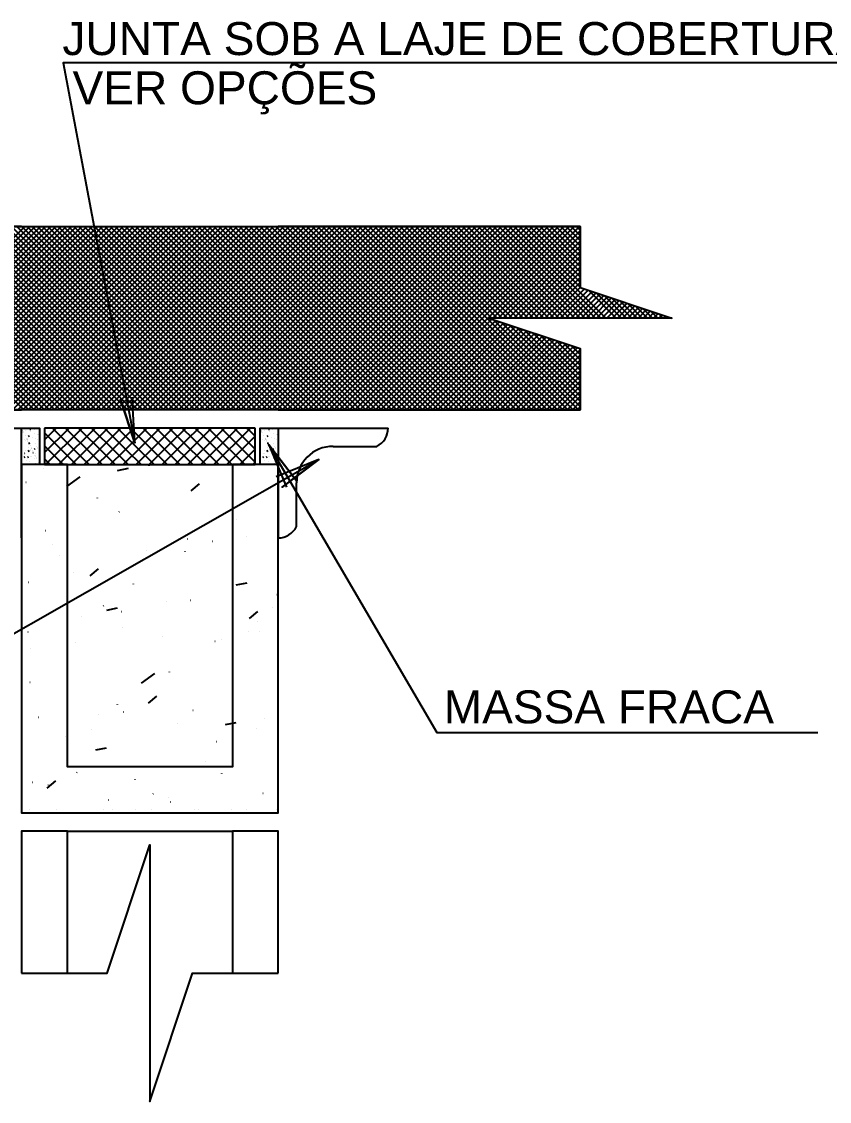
# Model space of a CAD drawing. Extents: x 0 to 119, y 0 to 84.
# Drawn here: x 83.13 to 85.334, y 51.731 to 54.678 of the extents above; entities that cross this region are included whole.
import ezdxf

# ---------------------------------------------------------------- set-up
doc = ezdxf.new("R2010")
doc.units = 0
doc.header["$MEASUREMENT"] = 0
for name, color, linetype in [('10', 252, 'CONTINUOUS'), ('11', 4, 'CONTINUOUS'), ('29', 9, 'CONTINUOUS'), ('3', 7, 'CONTINUOUS'), ('6', 178, 'CONTINUOUS')]:
    doc.layers.add(name, color=color, linetype=linetype)
doc.styles.add('TQS_ARIAL', font='arial.ttf')

msp = doc.modelspace()

# ---------------------------------------------------------------- linework, layer by layer
at = {"layer": '10', "color": 252, "linetype": 'Continuous'}
for p, q in [((83.129773, 53.561263), (83.129773, 53.561263)), ((83.129773, 53.560788), (83.129773, 53.560788)), ((83.129773, 53.560788), (83.129773, 53.560788)), ((83.129773, 53.560788), (83.129773, 53.560788)), ((83.129773, 53.559742), (83.131075, 53.560695)), ((83.129773, 53.559246), (83.129773, 53.559246)), ((83.129773, 53.559246), (83.129773, 53.559246)), ((83.129773, 53.549099), (83.129773, 53.549099)), ((83.129773, 53.547072), (83.129773, 53.547072)), ((83.129773, 53.547072), (83.129773, 53.547072)), ((83.129773, 53.547072), (83.129773, 53.547072)), ((83.133037, 53.56213), (83.133037, 53.56213)), ((83.13314, 53.561918), (83.13314, 53.561918)), ((83.133309, 53.561572), (83.133309, 53.561572)), ((83.133309, 53.561572), (83.133309, 53.561572)), ((83.133309, 53.561572), (83.133309, 53.561572)), ((83.134346, 53.559445), (83.134346, 53.559445)), ((83.134346, 53.559445), (83.134346, 53.559445)), ((83.135643, 53.556787), (83.135643, 53.556787)), ((83.135643, 53.556787), (83.135643, 53.556787)), ((83.135643, 53.556787), (83.135643, 53.556787)), ((83.135654, 53.556764), (83.135654, 53.556764)), ((83.135655, 53.556875), (83.135662, 53.556924)), ((83.139347, 53.549195), (83.139347, 53.549195)), ((83.139347, 53.549195), (83.139347, 53.549195)), ((83.139347, 53.549195), (83.139347, 53.549195)), ((83.140229, 53.562726), (83.140259, 53.562766)), ((83.140546, 53.563176), (83.140595, 53.563187)), ((83.148684, 53.545948), (83.150982, 53.547876)), ((83.149766, 53.565723), (83.149772, 53.565773)), ((83.151946, 53.565573), (83.154891, 53.566145)), ((83.152257, 53.549104), (83.152287, 53.549144)), ((83.15275, 53.565881), (83.152798, 53.565892)), ((83.153826, 53.560296), (83.153876, 53.560298)), ((83.163884, 53.564257), (83.163915, 53.564297)), ((83.166013, 53.555107), (83.166062, 53.555118)), ((83.173664, 53.55058), (83.17367, 53.550629)), ((83.175912, 53.550635), (83.175943, 53.550675)), ((83.178217, 53.557812), (83.178266, 53.557823)), ((83.78099, 53.561263), (83.78099, 53.561263)), ((83.78099, 53.560788), (83.78099, 53.560788)), ((83.78099, 53.560788), (83.78099, 53.560788)), ((83.78099, 53.560788), (83.78099, 53.560788)), ((83.78099, 53.559742), (83.782293, 53.560695)), ((83.78099, 53.559246), (83.78099, 53.559246)), ((83.78099, 53.559246), (83.78099, 53.559246)), ((83.78099, 53.549099), (83.78099, 53.549099)), ((83.78099, 53.547072), (83.78099, 53.547072)), ((83.78099, 53.547072), (83.78099, 53.547072)), ((83.78099, 53.547072), (83.78099, 53.547072)), ((83.784255, 53.56213), (83.784255, 53.56213)), ((83.784358, 53.561918), (83.784358, 53.561918)), ((83.784527, 53.561572), (83.784527, 53.561572)), ((83.784527, 53.561572), (83.784527, 53.561572)), ((83.784527, 53.561572), (83.784527, 53.561572)), ((83.785564, 53.559445), (83.785564, 53.559445)), ((83.785564, 53.559445), (83.785564, 53.559445)), ((83.786861, 53.556787), (83.786861, 53.556787)), ((83.786861, 53.556787), (83.786861, 53.556787)), ((83.786861, 53.556787), (83.786861, 53.556787)), ((83.786872, 53.556764), (83.786872, 53.556764)), ((83.786873, 53.556875), (83.786879, 53.556924)), ((83.790564, 53.549195), (83.790564, 53.549195)), ((83.790564, 53.549195), (83.790564, 53.549195)), ((83.790564, 53.549195), (83.790564, 53.549195)), ((83.791447, 53.562726), (83.791477, 53.562766)), ((83.791764, 53.563176), (83.791812, 53.563187)), ((83.799901, 53.545948), (83.8022, 53.547876)), ((83.800983, 53.565723), (83.80099, 53.565773)), ((83.803164, 53.565573), (83.806109, 53.566145)), ((83.803475, 53.549104), (83.803505, 53.549144)), ((83.803967, 53.565881), (83.804016, 53.565892)), ((83.805044, 53.560296), (83.805094, 53.560298)), ((83.815102, 53.564257), (83.815132, 53.564297)), ((83.817231, 53.555107), (83.81728, 53.555118)), ((83.824881, 53.55058), (83.824888, 53.550629)), ((83.82713, 53.550635), (83.82716, 53.550675)), ((83.829434, 53.557812), (83.829483, 53.557823)), ((83.129773, 53.535833), (83.129773, 53.535833)), ((83.129773, 53.535833), (83.129773, 53.535833)), ((83.129773, 53.533357), (83.129773, 53.533357)), ((83.129773, 53.533357), (83.129773, 53.533357)), ((83.129773, 53.53008), (83.129773, 53.53008)), ((83.129773, 53.523711), (83.129773, 53.523711)), ((83.129773, 53.519802), (83.129773, 53.519802)), ((83.129773, 53.519802), (83.129773, 53.519802)), ((83.129773, 53.519642), (83.129773, 53.519642)), ((83.129773, 53.519642), (83.129773, 53.519642)), ((83.131331, 53.524033), (83.131338, 53.524082)), ((83.136747, 53.536138), (83.136797, 53.53614)), ((83.140957, 53.535837), (83.141006, 53.535848)), ((83.143183, 53.541332), (83.143183, 53.541332)), ((83.144392, 53.538854), (83.144392, 53.538854)), ((83.144392, 53.538854), (83.144392, 53.538854)), ((83.144571, 53.539088), (83.144602, 53.539128)), ((83.145384, 53.536818), (83.145384, 53.536818)), ((83.145384, 53.536818), (83.145384, 53.536818)), ((83.145384, 53.536818), (83.145384, 53.536818)), ((83.145442, 53.532882), (83.145449, 53.532931)), ((83.145529, 53.536521), (83.145529, 53.536521)), ((83.145529, 53.536521), (83.145529, 53.536521)), ((83.145529, 53.536521), (83.145529, 53.536521)), ((83.145838, 53.535889), (83.145838, 53.535889)), ((83.145838, 53.535889), (83.145838, 53.535889)), ((83.145838, 53.535889), (83.145838, 53.535889)), ((83.148838, 53.515351), (83.148868, 53.51539)), ((83.148978, 53.527444), (83.149872, 53.527618)), ((83.149872, 53.527618), (83.151923, 53.528017)), ((83.151422, 53.524442), (83.151422, 53.524442)), ((83.151422, 53.524442), (83.151422, 53.524442)), ((83.153129, 53.520943), (83.153129, 53.520943)), ((83.153129, 53.520943), (83.153129, 53.520943)), ((83.156032, 53.514991), (83.156032, 53.514991)), ((83.156032, 53.514991), (83.156032, 53.514991)), ((83.159553, 53.541731), (83.159559, 53.54178)), ((83.166424, 53.527768), (83.166473, 53.527779)), ((83.168227, 53.540619), (83.168257, 53.540659)), ((83.169291, 53.517366), (83.169297, 53.517416)), ((83.172493, 53.516882), (83.172523, 53.516921)), ((83.172617, 53.514292), (83.172667, 53.514294)), ((83.173462, 53.537741), (83.173512, 53.537743)), ((83.78099, 53.535833), (83.78099, 53.535833)), ((83.78099, 53.535833), (83.78099, 53.535833)), ((83.78099, 53.533357), (83.78099, 53.533357)), ((83.78099, 53.533357), (83.78099, 53.533357)), ((83.78099, 53.53008), (83.78099, 53.53008)), ((83.78099, 53.523711), (83.78099, 53.523711)), ((83.78099, 53.519802), (83.78099, 53.519802)), ((83.78099, 53.519802), (83.78099, 53.519802)), ((83.78099, 53.519642), (83.78099, 53.519642)), ((83.78099, 53.519642), (83.78099, 53.519642)), ((83.782549, 53.524033), (83.782556, 53.524082)), ((83.787965, 53.536138), (83.788014, 53.53614)), ((83.792175, 53.535837), (83.792223, 53.535848)), ((83.7944, 53.541332), (83.7944, 53.541332)), ((83.795609, 53.538854), (83.795609, 53.538854)), ((83.795609, 53.538854), (83.795609, 53.538854)), ((83.795789, 53.539088), (83.79582, 53.539128)), ((83.796602, 53.536818), (83.796602, 53.536818)), ((83.796602, 53.536818), (83.796602, 53.536818)), ((83.796602, 53.536818), (83.796602, 53.536818)), ((83.79666, 53.532882), (83.796666, 53.532931)), ((83.796747, 53.536521), (83.796747, 53.536521)), ((83.796747, 53.536521), (83.796747, 53.536521)), ((83.796747, 53.536521), (83.796747, 53.536521)), ((83.797056, 53.535889), (83.797056, 53.535889)), ((83.797056, 53.535889), (83.797056, 53.535889)), ((83.797056, 53.535889), (83.797056, 53.535889)), ((83.800055, 53.515351), (83.800086, 53.51539)), ((83.800196, 53.527444), (83.80109, 53.527618)), ((83.80109, 53.527618), (83.803141, 53.528017)), ((83.80264, 53.524442), (83.80264, 53.524442)), ((83.80264, 53.524442), (83.80264, 53.524442)), ((83.804346, 53.520943), (83.804346, 53.520943)), ((83.804346, 53.520943), (83.804346, 53.520943)), ((83.80725, 53.514991), (83.80725, 53.514991)), ((83.80725, 53.514991), (83.80725, 53.514991)), ((83.810771, 53.541731), (83.810777, 53.54178)), ((83.817642, 53.527768), (83.817691, 53.527779)), ((83.819444, 53.540619), (83.819475, 53.540659)), ((83.820509, 53.517366), (83.820515, 53.517416)), ((83.823711, 53.516882), (83.823741, 53.516921)), ((83.823835, 53.514292), (83.823885, 53.514294)), ((83.82468, 53.537741), (83.82473, 53.537743)), ((83.129773, 53.512421), (83.129773, 53.512421)), ((83.129773, 53.512421), (83.129773, 53.512421)), ((83.129773, 53.512421), (83.129773, 53.512421)), ((83.129773, 53.512194), (83.129773, 53.512194)), ((83.129773, 53.512194), (83.129773, 53.512194)), ((83.129773, 53.505927), (83.129773, 53.505927)), ((83.129773, 53.505927), (83.129773, 53.505927)), ((83.129773, 53.505927), (83.129773, 53.505927)), ((83.129773, 53.492212), (83.129773, 53.492212)), ((83.129773, 53.492212), (83.129773, 53.492212)), ((83.129773, 53.492212), (83.129773, 53.492212)), ((83.129773, 53.491236), (83.129773, 53.491236)), ((83.129773, 53.490505), (83.129773, 53.490505)), ((83.129773, 53.490505), (83.129773, 53.490505)), ((83.129773, 53.490505), (83.129773, 53.490505)), ((83.129773, 53.489009), (83.129773, 53.489009)), ((83.129773, 53.489009), (83.129773, 53.489009)), ((83.129773, 53.489009), (83.129773, 53.489009)), ((83.129773, 53.486159), (83.129773, 53.486159)), ((83.136995, 53.48802), (83.139293, 53.489949)), ((83.13721, 53.500198), (83.137241, 53.500237)), ((83.139303, 53.489425), (83.139353, 53.489427)), ((83.141069, 53.499668), (83.141076, 53.499718)), ((83.141612, 53.508552), (83.141661, 53.508563)), ((83.14601, 53.489316), (83.148955, 53.489888)), ((83.147751, 53.504387), (83.151383, 53.507043)), ((83.15318, 53.491712), (83.15321, 53.491752)), ((83.153816, 53.511257), (83.153864, 53.511268)), ((83.15518, 53.508517), (83.155187, 53.508567)), ((83.155537, 53.490134), (83.155587, 53.490136)), ((83.156382, 53.513583), (83.156432, 53.513585)), ((83.156712, 53.513597), (83.156712, 53.513597)), ((83.157459, 53.512065), (83.157459, 53.512065)), ((83.157459, 53.512065), (83.157459, 53.512065)), ((83.157667, 53.51164), (83.157667, 53.51164)), ((83.159839, 53.507188), (83.159839, 53.507188)), ((83.160865, 53.501728), (83.160896, 53.501768)), ((83.161866, 53.503032), (83.161866, 53.503032)), ((83.163497, 53.499689), (83.163497, 53.499689)), ((83.163497, 53.499689), (83.163497, 53.499689)), ((83.163497, 53.499689), (83.163497, 53.499689)), ((83.164573, 53.511161), (83.166871, 53.513089)), ((83.165036, 53.485045), (83.165042, 53.485095)), ((83.166227, 53.494093), (83.166227, 53.494093)), ((83.166604, 53.493319), (83.166604, 53.493319)), ((83.167079, 53.500483), (83.167128, 53.500494)), ((83.167895, 53.490673), (83.167895, 53.490673)), ((83.167895, 53.490673), (83.167895, 53.490673)), ((83.169535, 53.487312), (83.169535, 53.487312)), ((83.169535, 53.487312), (83.169535, 53.487312)), ((83.169535, 53.487312), (83.169535, 53.487312)), ((83.170603, 53.485122), (83.170603, 53.485122)), ((83.170603, 53.485122), (83.170603, 53.485122)), ((83.176835, 53.493243), (83.176866, 53.493283)), ((83.78099, 53.512421), (83.78099, 53.512421)), ((83.78099, 53.512421), (83.78099, 53.512421)), ((83.78099, 53.512421), (83.78099, 53.512421)), ((83.78099, 53.512194), (83.78099, 53.512194)), ((83.78099, 53.512194), (83.78099, 53.512194)), ((83.78099, 53.505927), (83.78099, 53.505927)), ((83.78099, 53.505927), (83.78099, 53.505927)), ((83.78099, 53.505927), (83.78099, 53.505927)), ((83.78099, 53.492212), (83.78099, 53.492212)), ((83.78099, 53.492212), (83.78099, 53.492212)), ((83.78099, 53.492212), (83.78099, 53.492212)), ((83.78099, 53.491236), (83.78099, 53.491236)), ((83.78099, 53.490505), (83.78099, 53.490505)), ((83.78099, 53.490505), (83.78099, 53.490505)), ((83.78099, 53.490505), (83.78099, 53.490505)), ((83.78099, 53.489009), (83.78099, 53.489009)), ((83.78099, 53.489009), (83.78099, 53.489009)), ((83.78099, 53.489009), (83.78099, 53.489009)), ((83.78099, 53.486159), (83.78099, 53.486159)), ((83.788213, 53.48802), (83.790511, 53.489949)), ((83.788428, 53.500198), (83.788458, 53.500237)), ((83.790521, 53.489425), (83.790571, 53.489427)), ((83.792287, 53.499668), (83.792294, 53.499718)), ((83.79283, 53.508552), (83.792878, 53.508563)), ((83.797227, 53.489316), (83.800172, 53.489888)), ((83.798969, 53.504387), (83.802601, 53.507043)), ((83.804398, 53.491712), (83.804428, 53.491752)), ((83.805033, 53.511257), (83.805082, 53.511268)), ((83.806398, 53.508517), (83.806404, 53.508567)), ((83.806755, 53.490134), (83.806805, 53.490136)), ((83.8076, 53.513583), (83.80765, 53.513585)), ((83.80793, 53.513597), (83.80793, 53.513597)), ((83.808677, 53.512065), (83.808677, 53.512065)), ((83.808677, 53.512065), (83.808677, 53.512065)), ((83.808885, 53.51164), (83.808885, 53.51164)), ((83.811056, 53.507188), (83.811056, 53.507188)), ((83.812083, 53.501728), (83.812114, 53.501768)), ((83.813084, 53.503032), (83.813084, 53.503032)), ((83.814715, 53.499689), (83.814715, 53.499689)), ((83.814715, 53.499689), (83.814715, 53.499689)), ((83.814715, 53.499689), (83.814715, 53.499689)), ((83.815791, 53.511161), (83.818089, 53.513089)), ((83.816253, 53.485045), (83.81626, 53.485095)), ((83.817445, 53.494093), (83.817445, 53.494093)), ((83.817822, 53.493319), (83.817822, 53.493319)), ((83.818297, 53.500483), (83.818346, 53.500494)), ((83.819113, 53.490673), (83.819113, 53.490673)), ((83.819113, 53.490673), (83.819113, 53.490673)), ((83.820752, 53.487312), (83.820752, 53.487312)), ((83.820752, 53.487312), (83.820752, 53.487312)), ((83.820752, 53.487312), (83.820752, 53.487312)), ((83.821821, 53.485122), (83.821821, 53.485122)), ((83.821821, 53.485122), (83.821821, 53.485122)), ((83.828053, 53.493243), (83.828083, 53.493283)), ((83.129773, 53.48196), (83.129773, 53.48196)), ((83.129773, 53.478497), (83.129773, 53.478497)), ((83.129773, 53.478497), (83.129773, 53.478497)), ((83.135615, 53.468821), (83.135615, 53.468821)), ((83.135615, 53.468821), (83.135615, 53.468821)), ((83.137008, 53.468821), (83.137008, 53.468821)), ((83.142023, 53.481213), (83.142072, 53.481224)), ((83.147993, 53.468821), (83.147993, 53.468821)), ((83.147993, 53.468821), (83.147993, 53.468821)), ((83.149954, 53.468821), (83.149954, 53.468821)), ((83.149954, 53.468821), (83.149954, 53.468821)), ((83.149954, 53.468821), (83.149954, 53.468821)), ((83.150925, 53.476196), (83.150932, 53.476246)), ((83.158095, 53.468821), (83.158095, 53.468821)), ((83.158095, 53.468821), (83.158095, 53.468821)), ((83.1629, 53.468821), (83.1629, 53.468821)), ((83.1629, 53.468821), (83.1629, 53.468821)), ((83.1629, 53.468821), (83.1629, 53.468821)), ((83.16749, 53.473144), (83.167539, 53.473154)), ((83.171462, 53.468821), (83.171462, 53.468821)), ((83.175572, 53.474935), (83.175572, 53.474935)), ((83.175572, 53.474935), (83.175572, 53.474935)), ((83.175572, 53.474935), (83.175572, 53.474935)), ((83.175846, 53.468821), (83.175846, 53.468821)), ((83.175846, 53.468821), (83.175846, 53.468821)), ((83.175846, 53.468821), (83.175846, 53.468821)), ((83.176421, 53.473195), (83.176421, 53.473195)), ((83.176421, 53.473195), (83.176421, 53.473195)), ((83.176421, 53.473195), (83.176421, 53.473195)), ((83.176495, 53.473045), (83.176495, 53.473045)), ((83.254773, 53.468821), (83.704773, 53.468821)), ((83.78099, 53.48196), (83.78099, 53.48196)), ((83.78099, 53.478497), (83.78099, 53.478497)), ((83.78099, 53.478497), (83.78099, 53.478497)), ((83.786833, 53.468821), (83.786833, 53.468821)), ((83.786833, 53.468821), (83.786833, 53.468821)), ((83.788226, 53.468821), (83.788226, 53.468821)), ((83.793241, 53.481213), (83.793289, 53.481224)), ((83.799211, 53.468821), (83.799211, 53.468821)), ((83.799211, 53.468821), (83.799211, 53.468821)), ((83.801172, 53.468821), (83.801172, 53.468821)), ((83.801172, 53.468821), (83.801172, 53.468821)), ((83.801172, 53.468821), (83.801172, 53.468821)), ((83.802143, 53.476196), (83.802149, 53.476246)), ((83.809313, 53.468821), (83.809313, 53.468821)), ((83.809313, 53.468821), (83.809313, 53.468821)), ((83.814118, 53.468821), (83.814118, 53.468821)), ((83.814118, 53.468821), (83.814118, 53.468821)), ((83.814118, 53.468821), (83.814118, 53.468821)), ((83.818708, 53.473144), (83.818757, 53.473154)), ((83.822679, 53.468821), (83.822679, 53.468821)), ((83.82679, 53.474935), (83.82679, 53.474935)), ((83.82679, 53.474935), (83.82679, 53.474935)), ((83.82679, 53.474935), (83.82679, 53.474935)), ((83.827063, 53.468821), (83.827063, 53.468821)), ((83.827063, 53.468821), (83.827063, 53.468821)), ((83.827063, 53.468821), (83.827063, 53.468821)), ((83.827639, 53.473195), (83.827639, 53.473195)), ((83.827639, 53.473195), (83.827639, 53.473195)), ((83.827639, 53.473195), (83.827639, 53.473195)), ((83.827712, 53.473045), (83.827712, 53.473045)), ((83.254773, 52.518821), (83.704773, 52.518821)), ((83.254773, 52.518821), (83.704773, 52.518821)), ((83.254773, 52.468821), (83.704773, 52.468821))]:
    msp.add_line(p, q, dxfattribs=at)
for points in [[(83.178555, 53.468821), (83.129773, 53.468821), (83.129773, 53.568821), (83.178555, 53.568821), (83.178555, 53.468821)], [(83.829773, 53.468821), (83.78099, 53.468821), (83.78099, 53.568821), (83.829773, 53.568821), (83.829773, 53.468821)], [(83.254773, 53.468821), (83.129773, 53.468821), (83.129773, 52.518821), (83.829773, 52.518821), (83.829773, 53.468821), (83.704773, 53.468821), (83.704773, 52.643821), (83.254773, 52.643821), (83.254773, 53.468821)], [(83.254773, 52.081153), (83.254773, 52.468821), (83.129773, 52.468821), (83.129773, 52.081153)], [(83.829773, 52.081153), (83.829773, 52.468821), (83.704773, 52.468821), (83.704773, 52.081153)], [(83.129773, 52.081153), (83.363106, 52.081153), (83.479773, 52.431153), (83.479773, 51.731153), (83.59644, 52.081153), (83.829773, 52.081153)]]:
    msp.add_lwpolyline(points, dxfattribs=at)
at = {"layer": '11', "color": 4, "linetype": 'Continuous'}
for p, q in [((83.192273, 53.501653), (83.259441, 53.568821)), ((83.192273, 53.537008), (83.224086, 53.568821)), ((83.767273, 53.568821), (83.192273, 53.568821)), ((83.192273, 53.568821), (83.192273, 53.468821)), ((83.266172, 53.481673), (83.192273, 53.555572)), ((83.195328, 53.469352), (83.294796, 53.568821)), ((83.296289, 53.486911), (83.214379, 53.568821)), ((83.238126, 53.476796), (83.330152, 53.568821)), ((83.326407, 53.492149), (83.249735, 53.568821)), ((83.280925, 53.484239), (83.365507, 53.568821)), ((83.356524, 53.497387), (83.28509, 53.568821)), ((83.386642, 53.502625), (83.320445, 53.568821)), ((83.323723, 53.491682), (83.400862, 53.568821)), ((83.416759, 53.507862), (83.355801, 53.568821)), ((83.366522, 53.499125), (83.436218, 53.568821)), ((83.446877, 53.5131), (83.391156, 53.568821)), ((83.40932, 53.506569), (83.471573, 53.568821)), ((83.476994, 53.518338), (83.426511, 53.568821)), ((83.452119, 53.514012), (83.506928, 53.568821)), ((83.507112, 53.523576), (83.461867, 53.568821)), ((83.494918, 53.521455), (83.542284, 53.568821)), ((83.537229, 53.528814), (83.497222, 53.568821)), ((83.567347, 53.534052), (83.532577, 53.568821)), ((83.537716, 53.528898), (83.577639, 53.568821)), ((83.54835, 53.468821), (83.623313, 53.543785)), ((83.597464, 53.539289), (83.567933, 53.568821)), ((83.580515, 53.536342), (83.612994, 53.568821)), ((83.583705, 53.468821), (83.666112, 53.551228)), ((83.627582, 53.544527), (83.603288, 53.568821)), ((83.61906, 53.468821), (83.70891, 53.558671)), ((83.623313, 53.543785), (83.64835, 53.568821)), ((83.703288, 53.468821), (83.627582, 53.544527)), ((83.6577, 53.549765), (83.638643, 53.568821)), ((83.654416, 53.468821), (83.751709, 53.566114)), ((83.738643, 53.468821), (83.6577, 53.549765)), ((83.666112, 53.551228), (83.683705, 53.568821)), ((83.687817, 53.555003), (83.673999, 53.568821)), ((83.767273, 53.475547), (83.687817, 53.555003)), ((83.689771, 53.468821), (83.767273, 53.546323)), ((83.70891, 53.558671), (83.71906, 53.568821)), ((83.717935, 53.560241), (83.709354, 53.568821)), ((83.767273, 53.510903), (83.717935, 53.560241)), ((83.748052, 53.565478), (83.744709, 53.568821)), ((83.767273, 53.546258), (83.748052, 53.565478)), ((83.751709, 53.566114), (83.754416, 53.568821)), ((83.767273, 53.468821), (83.767273, 53.568821)), ((83.236054, 53.476435), (83.192273, 53.520217)), ((83.442284, 53.468821), (83.494918, 53.521455)), ((83.526511, 53.468821), (83.476994, 53.518338)), ((83.477639, 53.468821), (83.537716, 53.528898)), ((83.561867, 53.468821), (83.507112, 53.523576)), ((83.512994, 53.468821), (83.580515, 53.536342)), ((83.597222, 53.468821), (83.537229, 53.528814)), ((83.632577, 53.468821), (83.567347, 53.534052)), ((83.667933, 53.468821), (83.597464, 53.539289)), ((83.205937, 53.471198), (83.192273, 53.484862)), ((83.314379, 53.468821), (83.296289, 53.486911)), ((83.300862, 53.468821), (83.323723, 53.491682)), ((83.349735, 53.468821), (83.326407, 53.492149)), ((83.336218, 53.468821), (83.366522, 53.499125)), ((83.38509, 53.468821), (83.356524, 53.497387)), ((83.371573, 53.468821), (83.40932, 53.506569)), ((83.420445, 53.468821), (83.386642, 53.502625)), ((83.406928, 53.468821), (83.452119, 53.514012)), ((83.455801, 53.468821), (83.416759, 53.507862)), ((83.491156, 53.468821), (83.446877, 53.5131)), ((83.725126, 53.468821), (83.767273, 53.510968)), ((83.192273, 53.468821), (83.767273, 53.468821)), ((83.194796, 53.468821), (83.195328, 53.469352)), ((83.208313, 53.468821), (83.205937, 53.471198)), ((83.230152, 53.468821), (83.238126, 53.476796)), ((83.243669, 53.468821), (83.236054, 53.476435)), ((83.265507, 53.468821), (83.280925, 53.484239)), ((83.279024, 53.468821), (83.266172, 53.481673)), ((83.760482, 53.468821), (83.767273, 53.475612))]:
    msp.add_line(p, q, dxfattribs=at)
at = {"layer": '29', "color": 9, "linetype": 'Continuous'}
for p, q in [((82.63563, 54.118821), (83.13563, 53.618821)), ((82.638484, 53.618821), (83.138484, 54.118821)), ((82.649772, 54.118821), (83.149772, 53.618821)), ((82.652626, 53.618821), (83.152626, 54.118821)), ((82.663915, 54.118821), (83.163915, 53.618821)), ((82.666768, 53.618821), (83.166768, 54.118821)), ((82.678057, 54.118821), (83.178057, 53.618821)), ((82.68091, 53.618821), (83.18091, 54.118821)), ((82.692199, 54.118821), (83.192199, 53.618821)), ((82.695052, 53.618821), (83.195052, 54.118821)), ((82.706341, 54.118821), (83.206341, 53.618821)), ((82.709194, 53.618821), (83.209194, 54.118821)), ((82.720483, 54.118821), (83.220483, 53.618821)), ((82.723336, 53.618821), (83.223336, 54.118821)), ((82.734625, 54.118821), (83.234625, 53.618821)), ((82.737478, 53.618821), (83.237478, 54.118821)), ((82.748767, 54.118821), (83.248767, 53.618821)), ((82.751621, 53.618821), (83.251621, 54.118821)), ((82.762909, 54.118821), (83.262909, 53.618821)), ((82.765763, 53.618821), (83.265763, 54.118821)), ((82.777052, 54.118821), (83.277052, 53.618821)), ((82.779905, 53.618821), (83.279905, 54.118821)), ((82.791194, 54.118821), (83.291194, 53.618821)), ((82.794047, 53.618821), (83.294047, 54.118821)), ((82.805336, 54.118821), (83.305336, 53.618821)), ((82.808189, 53.618821), (83.308189, 54.118821)), ((82.819478, 54.118821), (83.319478, 53.618821)), ((82.822331, 53.618821), (83.322331, 54.118821)), ((82.83362, 54.118821), (83.33362, 53.618821)), ((82.836473, 53.618821), (83.336473, 54.118821)), ((82.847762, 54.118821), (83.347762, 53.618821)), ((82.850616, 53.618821), (83.350616, 54.118821)), ((82.861904, 54.118821), (83.361904, 53.618821)), ((82.864758, 53.618821), (83.364758, 54.118821)), ((82.876047, 54.118821), (83.376047, 53.618821)), ((82.8789, 53.618821), (83.3789, 54.118821)), ((82.890189, 54.118821), (83.390189, 53.618821)), ((82.893042, 53.618821), (83.393042, 54.118821)), ((82.904331, 54.118821), (83.404331, 53.618821)), ((82.907184, 53.618821), (83.407184, 54.118821)), ((82.918473, 54.118821), (83.418473, 53.618821)), ((82.921326, 53.618821), (83.421326, 54.118821)), ((82.932615, 54.118821), (83.432615, 53.618821)), ((82.935468, 53.618821), (83.435468, 54.118821)), ((82.946757, 54.118821), (83.446757, 53.618821)), ((82.94961, 53.618821), (83.44961, 54.118821)), ((82.960899, 54.118821), (83.460899, 53.618821)), ((82.963753, 53.618821), (83.463753, 54.118821)), ((82.975042, 54.118821), (83.475042, 53.618821)), ((82.977895, 53.618821), (83.477895, 54.118821)), ((82.989184, 54.118821), (83.489184, 53.618821)), ((82.992037, 53.618821), (83.492037, 54.118821)), ((83.003326, 54.118821), (83.503326, 53.618821)), ((83.006179, 53.618821), (83.506179, 54.118821)), ((83.017468, 54.118821), (83.517468, 53.618821)), ((83.020321, 53.618821), (83.520321, 54.118821)), ((83.03161, 54.118821), (83.53161, 53.618821)), ((83.034463, 53.618821), (83.534463, 54.118821)), ((83.045752, 54.118821), (83.545752, 53.618821)), ((83.048605, 53.618821), (83.548605, 54.118821)), ((83.059894, 54.118821), (83.559894, 53.618821)), ((83.062748, 53.618821), (83.562748, 54.118821)), ((83.074036, 54.118821), (83.574036, 53.618821)), ((83.07689, 53.618821), (83.57689, 54.118821)), ((83.088179, 54.118821), (83.588179, 53.618821)), ((83.091032, 53.618821), (83.591032, 54.118821)), ((83.102321, 54.118821), (83.602321, 53.618821)), ((83.105174, 53.618821), (83.605174, 54.118821)), ((83.116463, 54.118821), (83.616463, 53.618821)), ((83.119316, 53.618821), (83.619316, 54.118821)), ((83.130605, 54.118821), (83.630605, 53.618821)), ((83.133458, 53.618821), (83.633458, 54.118821)), ((83.144747, 54.118821), (83.644747, 53.618821)), ((83.1476, 53.618821), (83.6476, 54.118821)), ((83.158889, 54.118821), (83.658889, 53.618821)), ((83.161743, 53.618821), (83.661743, 54.118821)), ((83.173031, 54.118821), (83.673031, 53.618821)), ((83.175885, 53.618821), (83.675885, 54.118821)), ((83.187174, 54.118821), (83.687174, 53.618821)), ((83.190027, 53.618821), (83.690027, 54.118821)), ((83.201316, 54.118821), (83.701316, 53.618821)), ((83.204169, 53.618821), (83.704169, 54.118821)), ((83.215458, 54.118821), (83.715458, 53.618821)), ((83.218311, 53.618821), (83.718311, 54.118821)), ((83.2296, 54.118821), (83.7296, 53.618821)), ((83.232453, 53.618821), (83.732453, 54.118821)), ((83.243742, 54.118821), (83.743742, 53.618821)), ((83.246595, 53.618821), (83.746595, 54.118821)), ((83.257884, 54.118821), (83.757884, 53.618821)), ((83.260737, 53.618821), (83.760737, 54.118821)), ((83.272026, 54.118821), (83.772026, 53.618821)), ((83.27488, 53.618821), (83.77488, 54.118821)), ((83.286169, 54.118821), (83.786169, 53.618821)), ((83.289022, 53.618821), (83.789022, 54.118821)), ((83.300311, 54.118821), (83.800311, 53.618821)), ((83.303164, 53.618821), (83.803164, 54.118821)), ((83.314453, 54.118821), (83.814453, 53.618821)), ((83.317306, 53.618821), (83.817306, 54.118821)), ((83.328595, 54.118821), (83.828595, 53.618821)), ((83.331448, 53.618821), (83.831448, 54.118821)), ((83.342737, 54.118821), (83.842737, 53.618821)), ((83.34559, 53.618821), (83.84559, 54.118821)), ((83.356879, 54.118821), (83.856879, 53.618821)), ((83.359732, 53.618821), (83.859732, 54.118821)), ((83.371021, 54.118821), (83.871021, 53.618821)), ((83.373875, 53.618821), (83.873875, 54.118821)), ((83.385163, 54.118821), (83.885163, 53.618821)), ((83.388017, 53.618821), (83.888017, 54.118821)), ((83.399306, 54.118821), (83.899306, 53.618821)), ((83.402159, 53.618821), (83.902159, 54.118821)), ((83.413448, 54.118821), (83.913448, 53.618821)), ((83.416301, 53.618821), (83.916301, 54.118821)), ((83.42759, 54.118821), (83.92759, 53.618821)), ((83.430443, 53.618821), (83.930443, 54.118821)), ((83.441732, 54.118821), (83.941732, 53.618821)), ((83.444585, 53.618821), (83.944585, 54.118821)), ((83.455874, 54.118821), (83.955874, 53.618821)), ((83.458727, 53.618821), (83.958727, 54.118821)), ((83.470016, 54.118821), (83.970016, 53.618821)), ((83.47287, 53.618821), (83.97287, 54.118821)), ((83.484158, 54.118821), (83.984158, 53.618821)), ((83.487012, 53.618821), (83.987012, 54.118821)), ((83.498301, 54.118821), (83.998301, 53.618821)), ((83.501154, 53.618821), (84.001154, 54.118821)), ((83.512443, 54.118821), (84.012443, 53.618821)), ((83.515296, 53.618821), (84.015296, 54.118821)), ((83.526585, 54.118821), (84.026585, 53.618821)), ((83.529438, 53.618821), (84.029438, 54.118821)), ((83.540727, 54.118821), (84.040727, 53.618821)), ((83.54358, 53.618821), (84.04358, 54.118821)), ((83.554869, 54.118821), (84.054869, 53.618821)), ((83.557722, 53.618821), (84.057722, 54.118821)), ((83.569011, 54.118821), (84.069011, 53.618821)), ((83.571864, 53.618821), (84.071864, 54.118821)), ((83.583153, 54.118821), (84.083153, 53.618821)), ((83.586007, 53.618821), (84.086007, 54.118821)), ((83.597295, 54.118821), (84.097295, 53.618821)), ((83.600149, 53.618821), (84.100149, 54.118821)), ((83.611438, 54.118821), (84.111438, 53.618821)), ((83.614291, 53.618821), (84.114291, 54.118821)), ((83.62558, 54.118821), (84.12558, 53.618821)), ((83.628433, 53.618821), (84.128433, 54.118821)), ((83.639722, 54.118821), (84.139722, 53.618821)), ((83.642575, 53.618821), (84.142575, 54.118821)), ((83.653864, 54.118821), (84.153864, 53.618821)), ((83.656717, 53.618821), (84.156717, 54.118821)), ((83.668006, 54.118821), (84.168006, 53.618821)), ((83.670859, 53.618821), (84.170859, 54.118821)), ((83.682148, 54.118821), (84.182148, 53.618821)), ((83.685002, 53.618821), (84.185002, 54.118821)), ((83.69629, 54.118821), (84.19629, 53.618821)), ((83.699144, 53.618821), (84.199144, 54.118821)), ((83.710433, 54.118821), (84.210433, 53.618821)), ((83.713286, 53.618821), (84.213286, 54.118821)), ((83.724575, 54.118821), (84.224575, 53.618821)), ((83.727428, 53.618821), (84.227428, 54.118821)), ((83.738717, 54.118821), (84.238717, 53.618821)), ((83.74157, 53.618821), (84.24157, 54.118821)), ((83.752859, 54.118821), (84.252859, 53.618821)), ((83.755712, 53.618821), (84.255712, 54.118821)), ((83.767001, 54.118821), (84.267001, 53.618821)), ((83.769854, 53.618821), (84.269854, 54.118821)), ((83.781143, 54.118821), (84.281143, 53.618821)), ((83.783996, 53.618821), (84.283996, 54.118821)), ((83.795285, 54.118821), (84.295285, 53.618821)), ((83.798139, 53.618821), (84.298139, 54.118821)), ((83.809428, 54.118821), (84.309428, 53.618821)), ((83.812281, 53.618821), (84.312281, 54.118821)), ((83.82357, 54.118821), (84.32357, 53.618821)), ((83.826423, 53.618821), (84.326423, 54.118821)), ((83.837712, 54.118821), (84.337712, 53.618821)), ((83.840565, 53.618821), (84.340565, 54.118821)), ((83.851854, 54.118821), (84.351854, 53.618821)), ((83.854707, 53.618821), (84.354707, 54.118821)), ((83.865996, 54.118821), (84.365996, 53.618821)), ((83.868849, 53.618821), (84.368849, 54.118821)), ((83.880138, 54.118821), (84.380138, 53.618821)), ((83.882991, 53.618821), (84.382991, 54.118821)), ((83.89428, 54.118821), (84.39428, 53.618821)), ((83.897134, 53.618821), (84.397134, 54.118821)), ((83.908422, 54.118821), (84.408422, 53.618821)), ((83.911276, 53.618821), (84.411276, 54.118821)), ((83.922565, 54.118821), (84.422565, 53.618821)), ((83.925418, 53.618821), (84.425418, 54.118821)), ((83.936707, 54.118821), (84.436707, 53.618821)), ((83.93956, 53.618821), (84.43956, 54.118821)), ((83.950849, 54.118821), (84.450849, 53.618821)), ((83.953702, 53.618821), (84.453702, 54.118821)), ((83.964991, 54.118821), (84.464991, 53.618821)), ((83.967844, 53.618821), (84.467844, 54.118821)), ((83.979133, 54.118821), (84.479133, 53.618821)), ((83.981986, 53.618821), (84.481986, 54.118821)), ((83.993275, 54.118821), (84.493275, 53.618821)), ((83.996129, 53.618821), (84.496129, 54.118821)), ((84.007417, 54.118821), (84.507417, 53.618821)), ((84.010271, 53.618821), (84.510271, 54.118821)), ((84.02156, 54.118821), (84.52156, 53.618821)), ((84.024413, 53.618821), (84.524413, 54.118821)), ((84.035702, 54.118821), (84.535702, 53.618821)), ((84.038555, 53.618821), (84.538555, 54.118821)), ((84.049844, 54.118821), (84.549844, 53.618821)), ((84.052697, 53.618821), (84.552697, 54.118821)), ((84.063986, 54.118821), (84.563986, 53.618821)), ((84.066839, 53.618821), (84.566839, 54.118821)), ((84.078128, 54.118821), (84.578128, 53.618821)), ((84.080981, 53.618821), (84.580981, 54.118821)), ((84.09227, 54.118821), (84.59227, 53.618821)), ((84.095123, 53.618821), (84.595123, 54.118821)), ((84.106412, 54.118821), (84.606412, 53.618821)), ((84.109266, 53.618821), (84.609266, 54.118821)), ((84.120555, 54.118821), (84.620555, 53.618821)), ((84.123408, 53.618821), (84.623408, 54.118821)), ((84.134697, 54.118821), (84.634697, 53.618821)), ((84.13755, 53.618821), (84.63755, 54.118821)), ((84.148839, 54.118821), (84.648839, 53.618821)), ((84.151692, 53.618821), (84.651692, 54.118821)), ((84.162981, 54.118821), (84.412981, 53.868821)), ((84.177123, 54.118821), (84.427123, 53.868821)), ((84.191265, 54.118821), (84.441265, 53.868821)), ((84.205407, 54.118821), (84.455407, 53.868821)), ((84.219549, 54.118821), (84.469549, 53.868821)), ((84.233692, 54.118821), (84.483692, 53.868821)), ((84.247834, 54.118821), (84.497834, 53.868821)), ((84.261976, 54.118821), (84.511976, 53.868821)), ((84.276118, 54.118821), (84.526118, 53.868821)), ((84.29026, 54.118821), (84.54026, 53.868821)), ((84.304402, 54.118821), (84.554402, 53.868821)), ((84.318544, 54.118821), (84.568544, 53.868821)), ((84.332687, 54.118821), (84.582687, 53.868821)), ((84.346829, 54.118821), (84.596829, 53.868821)), ((84.360971, 54.118821), (84.610971, 53.868821)), ((84.375113, 54.118821), (84.625113, 53.868821)), ((84.389255, 54.118821), (84.639255, 53.868821)), ((84.403397, 54.118821), (84.653397, 53.868821)), ((84.415834, 53.868821), (84.654183, 54.10717)), ((84.417539, 54.118821), (84.667539, 53.868821)), ((84.431681, 54.118821), (84.681681, 53.868821)), ((84.445824, 54.118821), (84.695824, 53.868821)), ((84.459966, 54.118821), (84.709966, 53.868821)), ((84.474108, 54.118821), (84.724108, 53.868821)), ((84.48825, 54.118821), (84.655284, 53.951787)), ((84.502392, 54.118821), (84.654183, 53.96703)), ((84.516534, 54.118821), (84.654183, 53.981172)), ((84.530676, 54.118821), (84.654183, 53.995314)), ((84.544819, 54.118821), (84.654183, 54.009456)), ((84.558961, 54.118821), (84.654183, 54.023599)), ((84.573103, 54.118821), (84.654183, 54.037741)), ((84.587245, 54.118821), (84.654183, 54.051883)), ((84.601387, 54.118821), (84.654183, 54.066025)), ((84.615529, 54.118821), (84.654183, 54.080167)), ((84.629671, 54.118821), (84.654183, 54.094309)), ((84.643814, 54.118821), (84.654183, 54.108451)), ((84.429976, 53.868821), (84.654183, 54.093028)), ((84.444118, 53.868821), (84.654183, 54.078886)), ((84.458261, 53.868821), (84.654183, 54.064744)), ((84.472403, 53.868821), (84.654183, 54.050602)), ((84.486545, 53.868821), (84.654183, 54.03646)), ((84.500687, 53.868821), (84.654183, 54.022318)), ((84.514829, 53.868821), (84.654183, 54.008175)), ((84.528971, 53.868821), (84.654183, 53.994033)), ((84.543113, 53.868821), (84.654183, 53.979891)), ((84.557256, 53.868821), (84.654183, 53.965749)), ((84.571398, 53.868821), (84.654183, 53.952154)), ((84.58554, 53.868821), (84.6652, 53.948482)), ((84.599682, 53.868821), (84.675807, 53.944946)), ((84.613824, 53.868821), (84.686414, 53.941411)), ((84.627966, 53.868821), (84.69702, 53.937875)), ((84.642108, 53.868821), (84.707627, 53.93434)), ((84.65625, 53.868821), (84.718234, 53.930804)), ((84.670393, 53.868821), (84.72884, 53.927269)), ((84.676497, 53.944716), (84.752392, 53.868821)), ((84.69771, 53.937645), (84.766534, 53.868821)), ((84.718923, 53.930574), (84.780676, 53.868821)), ((84.684535, 53.868821), (84.739447, 53.923733)), ((84.698677, 53.868821), (84.750053, 53.920198)), ((84.712819, 53.868821), (84.76066, 53.916662)), ((84.726961, 53.868821), (84.771267, 53.913127)), ((84.740137, 53.923503), (84.794819, 53.868821)), ((84.741103, 53.868821), (84.781873, 53.909591)), ((84.755245, 53.868821), (84.79248, 53.906056)), ((84.76135, 53.916432), (84.808961, 53.868821)), ((84.769388, 53.868821), (84.803086, 53.90252)), ((84.782563, 53.909361), (84.823103, 53.868821)), ((84.78353, 53.868821), (84.813693, 53.898985)), ((84.803776, 53.90229), (84.837245, 53.868821)), ((84.797672, 53.868821), (84.8243, 53.895449)), ((84.811814, 53.868821), (84.834906, 53.891913)), ((84.824989, 53.895219), (84.851387, 53.868821)), ((84.825956, 53.868821), (84.845513, 53.888378)), ((84.840098, 53.868821), (84.856119, 53.884842)), ((84.846202, 53.888148), (84.865529, 53.868821)), ((84.85424, 53.868821), (84.866726, 53.881307)), ((84.867415, 53.881077), (84.879671, 53.868821)), ((84.868382, 53.868821), (84.877333, 53.877771)), ((84.882525, 53.868821), (84.887939, 53.874236)), ((84.888629, 53.874006), (84.893814, 53.868821)), ((84.896667, 53.868821), (84.898546, 53.8707)), ((84.165834, 53.618821), (84.412921, 53.865909)), ((84.179976, 53.618821), (84.423528, 53.862373)), ((84.194118, 53.618821), (84.434135, 53.858837)), ((84.208261, 53.618821), (84.444741, 53.855302)), ((84.222403, 53.618821), (84.455348, 53.851766)), ((84.236545, 53.618821), (84.465954, 53.848231)), ((84.250687, 53.618821), (84.476561, 53.844695)), ((84.264829, 53.618821), (84.487168, 53.84116)), ((84.41738, 53.864422), (84.654183, 53.627619)), ((84.438593, 53.857351), (84.654183, 53.641761)), ((84.459806, 53.85028), (84.654183, 53.655903)), ((84.481019, 53.843209), (84.654183, 53.670045)), ((84.278971, 53.618821), (84.497774, 53.837624)), ((84.293113, 53.618821), (84.508381, 53.834089)), ((84.307256, 53.618821), (84.518987, 53.830553)), ((84.321398, 53.618821), (84.529594, 53.827018)), ((84.33554, 53.618821), (84.540201, 53.823482)), ((84.349682, 53.618821), (84.550807, 53.819946)), ((84.363824, 53.618821), (84.561414, 53.816411)), ((84.377966, 53.618821), (84.57202, 53.812875)), ((84.392108, 53.618821), (84.582627, 53.80934)), ((84.502233, 53.836138), (84.654183, 53.684187)), ((84.523446, 53.829067), (84.654183, 53.698329)), ((84.544659, 53.821996), (84.654183, 53.712472)), ((84.565872, 53.814925), (84.654183, 53.726614)), ((84.40625, 53.618821), (84.593234, 53.805804)), ((84.420393, 53.618821), (84.60384, 53.802269)), ((84.434535, 53.618821), (84.614447, 53.798733)), ((84.448677, 53.618821), (84.625053, 53.795198)), ((84.462819, 53.618821), (84.63566, 53.791662)), ((84.476961, 53.618821), (84.646267, 53.788127)), ((84.491103, 53.618821), (84.654183, 53.781901)), ((84.587086, 53.807854), (84.654183, 53.740756)), ((84.608299, 53.800783), (84.654183, 53.754898)), ((84.629512, 53.793712), (84.654183, 53.76904)), ((84.650725, 53.78664), (84.654183, 53.783182)), ((84.505245, 53.618821), (84.654183, 53.767759)), ((84.519388, 53.618821), (84.654183, 53.753617)), ((84.53353, 53.618821), (84.654183, 53.739475)), ((84.547672, 53.618821), (84.654183, 53.725333)), ((84.561814, 53.618821), (84.654183, 53.711191)), ((84.575956, 53.618821), (84.654183, 53.697048)), ((84.590098, 53.618821), (84.654183, 53.682906)), ((84.60424, 53.618821), (84.654183, 53.668764)), ((84.618382, 53.618821), (84.654183, 53.654622)), ((84.632525, 53.618821), (84.654183, 53.64048)), ((84.646667, 53.618821), (84.654183, 53.626338)), ((83.190574, 53.45723), (83.190879, 53.457627)), ((83.391746, 53.453309), (83.421195, 53.459033)), ((83.477604, 53.465997), (83.477669, 53.466493)), ((83.253631, 53.409264), (83.289951, 53.435831)), ((83.129773, 53.418602), (83.129773, 53.418602)), ((83.129773, 53.418602), (83.129773, 53.418602)), ((83.129773, 53.402386), (83.129773, 53.402386)), ((83.141555, 53.421214), (83.142044, 53.421323)), ((83.592547, 53.397103), (83.615528, 53.416386)), ((83.129773, 53.377992), (83.129773, 53.377992)), ((83.129773, 53.377992), (83.129773, 53.377992)), ((83.336497, 53.377508), (83.336562, 53.378004)), ((83.396227, 53.340523), (83.396715, 53.340631)), ((83.129773, 53.318666), (83.129773, 53.318666)), ((83.717267, 53.319764), (83.717332, 53.320259)), ((83.129773, 53.281451), (83.129773, 53.281451)), ((83.129773, 53.281451), (83.129773, 53.281451)), ((83.195389, 53.289019), (83.195455, 53.289515)), ((83.214723, 53.249996), (83.215222, 53.250018)), ((83.581873, 53.266026), (83.582373, 53.266048)), ((83.650899, 53.259831), (83.651387, 53.259939)), ((83.706342, 53.250475), (83.706646, 53.250872)), ((83.744218, 53.273115), (83.744718, 53.273136)), ((83.129773, 53.246287), (83.129773, 53.246287)), ((83.129773, 53.246287), (83.129773, 53.246287)), ((83.233237, 53.219856), (83.233541, 53.220253)), ((83.469789, 53.235166), (83.470094, 53.235563)), ((83.57616, 53.231275), (83.576225, 53.231771)), ((83.270143, 53.17542), (83.270631, 53.175528)), ((83.316771, 53.165699), (83.339752, 53.184983)), ((83.129773, 53.1443), (83.129773, 53.1443)), ((83.129773, 53.1443), (83.129773, 53.1443)), ((83.129773, 53.1443), (83.129773, 53.1443)), ((83.148106, 53.148365), (83.148594, 53.148473)), ((83.435053, 53.142786), (83.435118, 53.143282)), ((83.715449, 53.140712), (83.744898, 53.146437)), ((83.826621, 53.114255), (83.826926, 53.114651)), ((83.129773, 53.08502), (83.129773, 53.08502)), ((83.353516, 53.083635), (83.35382, 53.084032)), ((83.362063, 53.072021), (83.391512, 53.077745)), ((83.524815, 53.094728), (83.525303, 53.094836)), ((83.590068, 53.098945), (83.590373, 53.099342)), ((83.815138, 53.079836), (83.815203, 53.080332)), ((83.293945, 53.054297), (83.29401, 53.054793)), ((83.402778, 53.067673), (83.403266, 53.067781)), ((83.751437, 53.049231), (83.774419, 53.068514)), ((83.129773, 53.026868), (83.129773, 53.026868)), ((83.405923, 53.024221), (83.406422, 53.024243)), ((83.749765, 53.014094), (83.750069, 53.01449)), ((83.773073, 53.040252), (83.773573, 53.040273)), ((83.779486, 53.014036), (83.779975, 53.014144)), ((83.129773, 53.012164), (83.129773, 53.012164)), ((83.129773, 53.008789), (83.129773, 53.008789)), ((83.129773, 53.007149), (83.129773, 53.007149)), ((83.129773, 53.007149), (83.129773, 53.007149)), ((83.129773, 53.007149), (83.129773, 53.007149)), ((83.147169, 53.012924), (83.147669, 53.012946)), ((83.27666, 52.983475), (83.276964, 52.983871)), ((83.513212, 52.998784), (83.513517, 52.999181)), ((83.657449, 52.986981), (83.657938, 52.987089)), ((83.67403, 52.991348), (83.674096, 52.991843)), ((83.152838, 52.965808), (83.152903, 52.966304)), ((83.456713, 52.872751), (83.493033, 52.899319)), ((83.532923, 52.902859), (83.532988, 52.903355)), ((83.129773, 52.869998), (83.129773, 52.869998)), ((83.129773, 52.869998), (83.129773, 52.869998)), ((83.152216, 52.874974), (83.152704, 52.875082)), ((83.475661, 52.817827), (83.498643, 52.837111)), ((83.391816, 52.81437), (83.391881, 52.814866)), ((83.129773, 52.792048), (83.129773, 52.792048)), ((83.129773, 52.792048), (83.129773, 52.792048)), ((83.129773, 52.79061), (83.129773, 52.79061)), ((83.129773, 52.79061), (83.129773, 52.79061)), ((83.129773, 52.79061), (83.129773, 52.79061)), ((83.129773, 52.778042), (83.129773, 52.778042)), ((83.129773, 52.778042), (83.129773, 52.778042)), ((83.129773, 52.778042), (83.129773, 52.778042)), ((83.176024, 52.780061), (83.176524, 52.780083)), ((83.33837, 52.787149), (83.338869, 52.787171)), ((83.406888, 52.794282), (83.407376, 52.79439)), ((83.597123, 52.798447), (83.597623, 52.798468)), ((83.555874, 52.761411), (83.556179, 52.761807)), ((83.685766, 52.759425), (83.715215, 52.765149)), ((83.771411, 52.747702), (83.771477, 52.748198)), ((83.792427, 52.77672), (83.792732, 52.777117)), ((83.129773, 52.732847), (83.129773, 52.732847)), ((83.129773, 52.732847), (83.129773, 52.732847)), ((83.250708, 52.725881), (83.250774, 52.726377)), ((83.319322, 52.746101), (83.319626, 52.746498)), ((83.33238, 52.690734), (83.361829, 52.696458)), ((83.661559, 52.71359), (83.662048, 52.713699)), ((83.630304, 52.659214), (83.630369, 52.659709)), ((83.129773, 52.651351), (83.129773, 52.651351)), ((83.129773, 52.633606), (83.129773, 52.633606)), ((83.158767, 52.602124), (83.159255, 52.602232)), ((83.199885, 52.586423), (83.222867, 52.605707)), ((83.280804, 52.629179), (83.281292, 52.629287)), ((83.439601, 52.60988), (83.439905, 52.610277)), ((83.676154, 52.62519), (83.676458, 52.625586)), ((83.129773, 52.595696), (83.129773, 52.595696)), ((83.129773, 52.595696), (83.129773, 52.595696)), ((83.129773, 52.595696), (83.129773, 52.595696)), ((83.203048, 52.594571), (83.203353, 52.594967)), ((83.489197, 52.570725), (83.489262, 52.571221)), ((83.788323, 52.572672), (83.788823, 52.572694)), ((83.129773, 52.543919), (83.129773, 52.543919)), ((83.129773, 52.543919), (83.129773, 52.543919)), ((83.129773, 52.543919), (83.129773, 52.543919)), ((83.367224, 52.554286), (83.367724, 52.554308)), ((83.52957, 52.561374), (83.530069, 52.561396)), ((83.535476, 52.548487), (83.535964, 52.548595)), ((83.129773, 52.527592), (83.129773, 52.527592)), ((83.151654, 52.527592), (83.151654, 52.527592)), ((83.151654, 52.527592), (83.151654, 52.527592)), ((83.151654, 52.527592), (83.151654, 52.527592)), ((83.224603, 52.527592), (83.224603, 52.527592)), ((83.224603, 52.527592), (83.224603, 52.527592)), ((83.354061, 52.527592), (83.354061, 52.527592)), ((83.354061, 52.527592), (83.354061, 52.527592)), ((83.376459, 52.527592), (83.376459, 52.527592)), ((83.376459, 52.527592), (83.376459, 52.527592)), ((83.376459, 52.527592), (83.376459, 52.527592)), ((83.441224, 52.527592), (83.441224, 52.527592)), ((83.483518, 52.527592), (83.483518, 52.527592)), ((83.601264, 52.527592), (83.601264, 52.527592)), ((83.601264, 52.527592), (83.601264, 52.527592)), ((83.601264, 52.527592), (83.601264, 52.527592)), ((83.612976, 52.527592), (83.612976, 52.527592)), ((83.703241, 52.527592), (83.703241, 52.527592)), ((83.742433, 52.527592), (83.742433, 52.527592)), ((83.82607, 52.527592), (83.82607, 52.527592)), ((83.82607, 52.527592), (83.82607, 52.527592))]:
    msp.add_line(p, q, dxfattribs=at)
msp.add_lwpolyline([(76.660383, 53.618821), (76.660383, 54.118821), (84.654183, 54.118821), (84.654183, 53.952154), (84.904183, 53.868821), (84.404183, 53.868821), (84.654183, 53.785488), (84.654183, 53.618821), (76.660383, 53.618821)], dxfattribs=at)
at = {"layer": '3', "color": 7, "linetype": 'Continuous'}
for p, q in [((82.829773, 53.568821), (83.129773, 53.568821)), ((83.129773, 53.268821), (83.129773, 53.568821)), ((83.829773, 53.568821), (83.829773, 53.268821)), ((83.829773, 53.568821), (84.129773, 53.568821)), ((83.979773, 53.518821), (84.098882, 53.518821)), ((83.879773, 53.299711), (83.879773, 53.418821))]:
    msp.add_line(p, q, dxfattribs=at)
for points in [[(85.490635, 54.565225), (83.243497, 54.565225), (83.438443, 53.528319), (83.39951, 53.647101), (83.438443, 53.528319), (83.431579, 53.65313)], [(85.30233, 52.737128), (84.263209, 52.737128), (83.804234, 53.522894), (83.880829, 53.424111), (83.804234, 53.522894), (83.852652, 53.407653)], [(82.677135, 52.762886), (83.940425, 53.483274), (83.840851, 53.40771), (83.940425, 53.483274), (83.824686, 53.436057)]]:
    msp.add_lwpolyline(points, dxfattribs=at)
for centre, radius, start, end in [((84.073814, 53.56885), 0.055958, 243.385832, 243.385832), ((84.073814, 53.56885), 0.055958, 296.614168, 359.970024), ((83.979773, 53.418821), 0.1, 90, 180), ((83.829743, 53.32478), 0.055958, 270.029976, 333.385832)]:
    msp.add_arc(centre, radius, start, end, dxfattribs=at)
at = {"layer": '6', "color": 178, "linetype": 'Continuous'}
for p, q in [((83.129773, 54.118821), (76.660383, 54.118821)), ((83.129773, 54.118821), (83.829773, 54.118821)), ((84.654183, 54.118821), (83.829773, 54.118821)), ((76.660383, 53.618821), (83.129773, 53.618821)), ((83.829773, 53.618821), (83.129773, 53.618821)), ((83.829773, 53.618821), (84.654183, 53.618821))]:
    msp.add_line(p, q, dxfattribs=at)
msp.add_lwpolyline([(84.654183, 54.118821), (84.654183, 53.952154), (84.904183, 53.868821), (84.404183, 53.868821), (84.654183, 53.785488), (84.654183, 53.618821)], dxfattribs=at)

# ---------------------------------------------------------------- texts
at = {"layer": '3', "color": 7, "linetype": 'Continuous', "style": 'TQS_ARIAL'}
for s, p in [('JUNTA SOB A LAJE DE COBERTURA', (83.241119, 54.586626)), ('VER OPÇÕES', (83.26877, 54.452321)), ('MASSA FRACA', (84.281568, 52.762831))]:
    msp.add_text(s, height=0.09, dxfattribs=at).set_placement(p)

doc.saveas('drawing.dxf')
